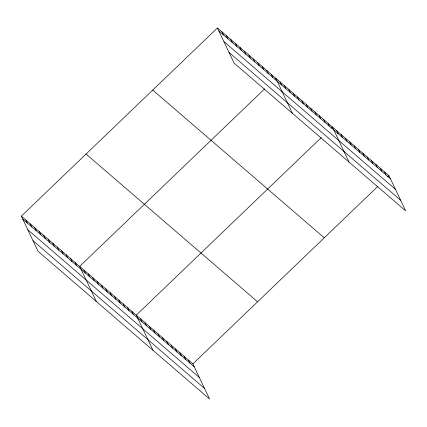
<?xml version="1.0" encoding="UTF-8"?>
<svg xmlns="http://www.w3.org/2000/svg" width="427" height="427" viewBox="0 0 427 427"><rect width="100%" height="100%" fill="white"/><g stroke="black" fill="none" stroke-linecap="round" stroke-linejoin="round"><path stroke-width="0.64" d="M21.35 216.153L192.881 363.889L209.572 399.031L38.035 251.295L21.35 216.153L217.428 27.968L388.965 175.705L405.65 210.847L234.119 63.111L217.428 27.968M264.66 88.843L79.673 266.384L96.358 301.526M274.828 79.086L275.751 78.2L292.436 113.336M321.264 137.595L136.277 315.137L152.962 350.279M330.973 128.281L332.361 126.952L349.046 162.089M192.881 363.889L377.874 186.353M387.577 177.034L388.965 175.705M218.859 30.974L390.39 178.71M223.892 41.579L395.429 189.316M229.08 52.505L400.617 200.242M152.722 90.07L324.258 237.807M86.057 154.051L257.588 301.788M22.775 219.158L194.312 366.894M27.814 229.763L199.345 377.5M33.002 240.689L204.533 388.426M384.61 171.953L386.035 174.958M380.254 168.206L381.685 171.211M375.899 164.454L377.329 167.459M371.549 160.701L372.974 163.706M367.193 156.955L368.618 159.96M362.838 153.202L364.263 156.207M358.483 149.455L359.913 152.46M354.132 145.703L355.558 148.708M349.777 141.951L351.202 144.956M345.422 138.204L346.847 141.209M341.066 134.452L342.491 137.457M336.711 130.705L338.141 133.71M328.005 123.2L329.43 126.205M323.65 119.453L325.075 122.458M319.295 115.701L320.72 118.706M314.939 111.949L316.37 114.954M310.589 108.202L312.014 111.207M306.234 104.45L307.659 107.455M301.878 100.703L303.303 103.708M297.523 96.95L298.948 99.955M293.168 93.198L294.598 96.203M288.817 89.451L290.243 92.456M284.462 85.699L285.887 88.704M280.107 81.947L281.532 84.952M271.268 74.335L272.693 77.34M266.779 70.471L268.204 73.476M262.295 66.607L263.721 69.612M257.807 62.742L259.232 65.747M253.323 58.878L254.748 61.883M248.834 55.014L250.259 58.019M244.351 51.149L245.776 54.154M239.862 47.29L241.287 50.295M235.378 43.426L236.804 46.431M230.89 39.562L232.315 42.567M226.401 35.697L227.831 38.702M221.917 31.833L223.342 34.838M188.531 360.142L189.956 363.147M184.176 356.39L185.601 359.395M179.82 352.643L181.245 355.648M175.465 348.891L176.895 351.896M171.11 345.139L172.54 348.144M166.76 341.392L168.185 344.397M162.404 337.64L163.829 340.645M158.049 333.887L159.474 336.892M153.693 330.14L155.124 333.145M149.338 326.388L150.768 329.393M144.988 322.641L146.413 325.646M140.632 318.889L142.058 321.894M131.922 311.39L133.352 314.395M127.566 307.637L128.997 310.642M123.216 303.891L124.641 306.896M118.861 300.138L120.286 303.143M114.505 296.386L115.93 299.391M110.15 292.639L111.58 295.644M105.795 288.887L107.225 291.892M101.445 285.135L102.87 288.14M97.089 281.388L98.514 284.393M92.734 277.635L94.159 280.64M88.378 273.888L89.809 276.893M84.028 270.136L85.453 273.141M75.184 262.52L76.614 265.525M70.701 258.655L72.126 261.66M66.212 254.796L67.642 257.801M61.728 250.932L63.153 253.937M57.239 247.068L58.664 250.073M52.756 243.203L54.181 246.208M48.267 239.339L49.692 242.344M43.784 235.474L45.209 238.479M39.295 231.61L40.72 234.615M34.811 227.746L36.236 230.751M30.322 223.881L31.747 226.886M25.839 220.017L27.264 223.022"/></g></svg>
